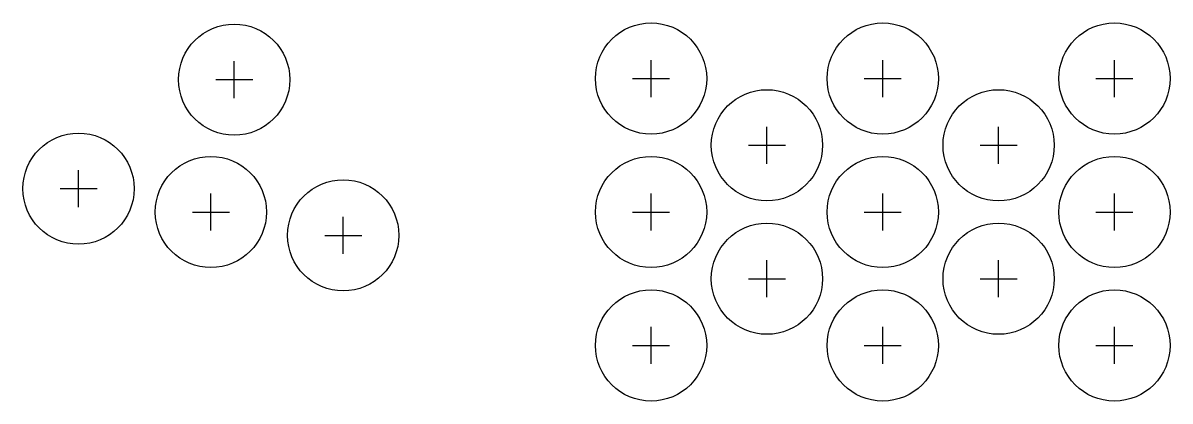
# Model space of a CAD drawing. Header units: millimetres. Extents: x -41 to 207, y -41 to 41.
import ezdxf

# ---------------------------------------------------------------- set-up
doc = ezdxf.new("R2010")
doc.units = ezdxf.units.MM
doc.layers.add('BUTTONS', color=1, linetype='Continuous')
doc.layers.add('REFERENCE', color=8, linetype='Continuous')

msp = doc.modelspace()

# ---------------------------------------------------------------- linework, layer by layer
at = {"layer": 'BUTTONS'}
for centre in [(5.0358, 28.5594), (95, 28.8), (145, 28.8), (195, 28.8), (120, 14.4), (170, 14.4), (-28.5594, 5.0358), (0, 0), (95, 0), (145, 0), (195, 0), (28.5594, -5.0358), (120, -14.4), (170, -14.4), (95, -28.8), (145, -28.8), (195, -28.8)]:
    msp.add_circle(centre, 12, dxfattribs=at)
at = {"layer": 'REFERENCE'}
for p, q in [((5.0358, 24.5594), (5.0358, 32.5594)), ((95, 24.8), (95, 32.8)), ((145, 24.8), (145, 32.8)), ((195, 24.8), (195, 32.8)), ((1.0358, 28.5594), (9.0358, 28.5594)), ((91, 28.8), (99, 28.8)), ((141, 28.8), (149, 28.8)), ((191, 28.8), (199, 28.8)), ((120, 10.4), (120, 18.4)), ((170, 10.4), (170, 18.4)), ((116, 14.4), (124, 14.4)), ((166, 14.4), (174, 14.4)), ((-28.5594, 1.0358), (-28.5594, 9.0358)), ((-32.5594, 5.0358), (-24.5594, 5.0358)), ((0, -4), (0, 4)), ((95, -4), (95, 4)), ((145, -4), (145, 4)), ((195, -4), (195, 4)), ((-4, 0), (4, 0)), ((91, 0), (99, 0)), ((141, 0), (149, 0)), ((191, 0), (199, 0)), ((28.5594, -9.0358), (28.5594, -1.0358)), ((24.5594, -5.0358), (32.5594, -5.0358)), ((120, -18.4), (120, -10.4)), ((170, -18.4), (170, -10.4)), ((116, -14.4), (124, -14.4)), ((166, -14.4), (174, -14.4)), ((95, -32.8), (95, -24.8)), ((145, -32.8), (145, -24.8)), ((195, -32.8), (195, -24.8)), ((91, -28.8), (99, -28.8)), ((141, -28.8), (149, -28.8)), ((191, -28.8), (199, -28.8))]:
    msp.add_line(p, q, dxfattribs=at)

doc.saveas('drawing.dxf')
